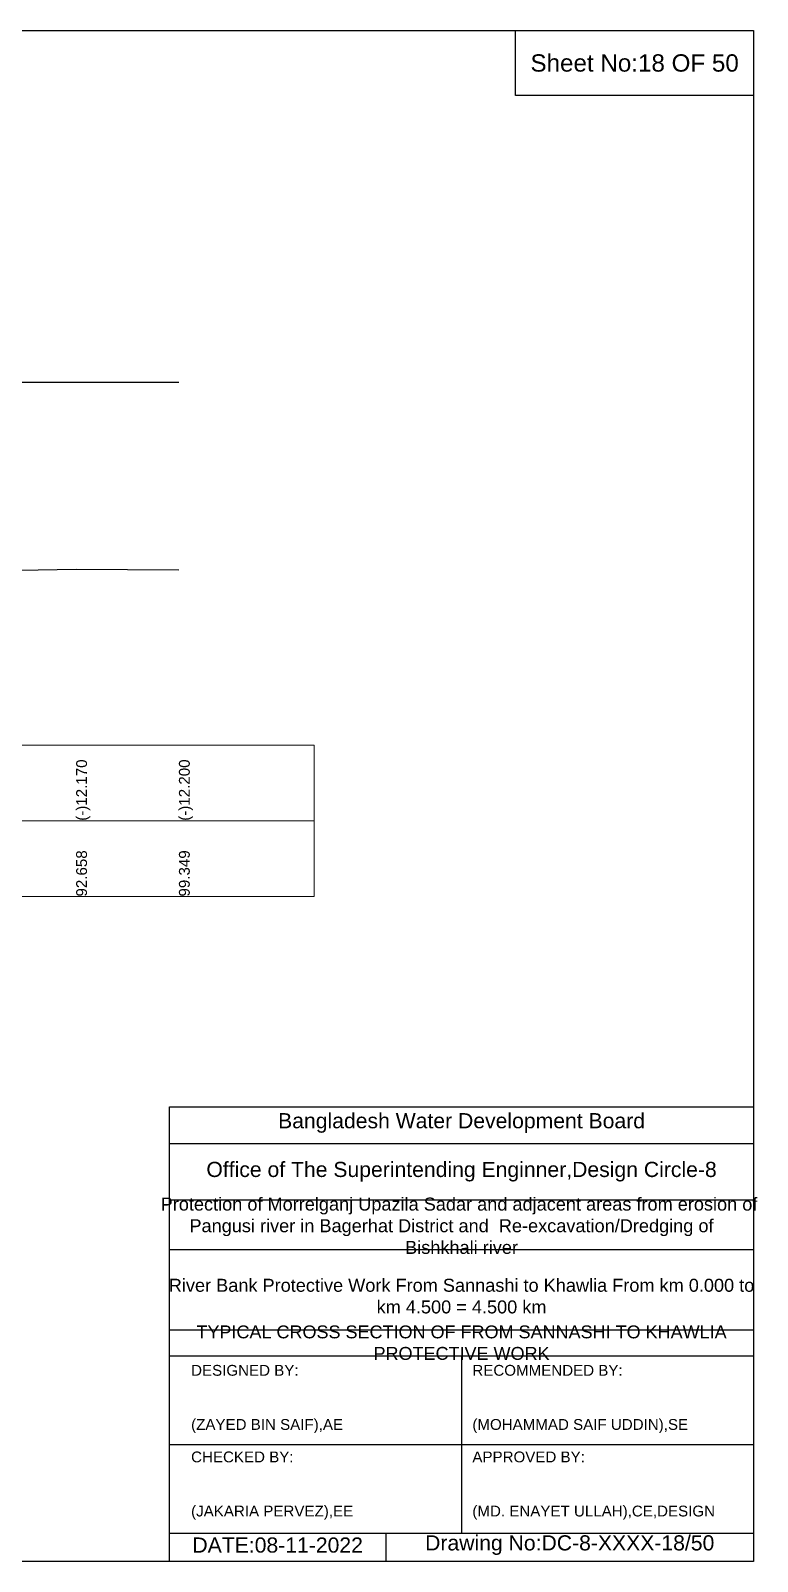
# Model space of a CAD drawing. Header units: inches. Extents: x 89000 to 845017, y -7071 to 0.
# Drawn here: x 361658 to 365017, y -7071 to 0 of the extents above; entities that cross this region are included whole.
import ezdxf

# ---------------------------------------------------------------- set-up
doc = ezdxf.new("R2010")
doc.units = ezdxf.units.IN
doc.header["$LTSCALE"] = 7
doc.header["$MEASUREMENT"] = 0
for name, color, linetype, lineweight in [('Cross section Data Border', 7, 'Continuous', 9), ('Existing_Bed_Level for Xsection', 7, 'Continuous', 25), ('Long Section Labels', 7, 'Continuous', 9)]:
    doc.layers.add(name, color=color, linetype=linetype, lineweight=lineweight)
doc.styles.get("Standard").update_dxf_attribs({"font": 'arial.ttf'})

msp = doc.modelspace()

# ---------------------------------------------------------------- linework, layer by layer
for points in [[(355000, 0), (365000, 0), (365000, -7071), (355000, -7071)], [(363900, 0), (365000, 0), (365000, -300), (363900, -300)]]:
    msp.add_lwpolyline(points, close=True)
for points in [[(362300, -7071), (362300, -4971), (365000, -4971)], [(362300, -5141), (365000, -5141)], [(362300, -5401), (365000, -5401)], [(362300, -5631), (365000, -5631)], [(362300, -6001), (365000, -6001)], [(362300, -6121), (365000, -6121)], [(363650, -6121), (363650, -6941)], [(362300, -6531), (365000, -6531)], [(362300, -6941), (365000, -6941)], [(363300, -6941), (363300, -7071)]]:
    msp.add_lwpolyline(points)
at = {"layer": 'Cross section Data Border'}
msp.add_lwpolyline([(355100, -3300), (362968.22008, -3300), (362968.22008, -4000), (355100, -4000)], close=True, dxfattribs=at)
msp.add_lwpolyline([(355100, -3650), (362968.22008, -3650)], dxfattribs=at)
at = {"layer": 'Existing_Bed_Level for Xsection'}
for points in [[(356000, -1623.86), (362343.76088, -1623.86)], [(361515.78462, -2493.61), (361868.74429, -2487.93), (362343.76088, -2490.06)]]:
    msp.add_lwpolyline(points, dxfattribs=at)

# ---------------------------------------------------------------- texts
at = {"attachment_point": 5}
for s, insert, char_height in [('Sheet No:18 OF 50', (364450, -150), 80), ('Bangladesh Water Development Board', (363650, -5046), 70), ('Office of The Superintending Enginner,Design Circle-8', (363650, -5271), 70)]:
    msp.add_mtext(s, dxfattribs=dict(at, insert=insert, char_height=char_height))
for s, insert, char_height, width, attachment_point in [('Protection of Morrelganj Upazila Sadar and adjacent areas from erosion of  Pangusi river in Bagerhat District and  Re-excavation/Dredging of     Bishkhali river', (363650, -5521), 60, 2800, 5), ('River Bank Protective Work From Sannashi to Khawlia From km 0.000 to km 4.500 = 4.500 km', (363650, -5846), 60, 2700, 5), ('TYPICAL CROSS SECTION OF FROM SANNASHI TO KHAWLIA PROTECTIVE WORK', (363650, -6061), 59.5765532, 2800, 5), ('DESIGNED BY:^J^J^J(ZAYED BIN SAIF),AE', (362400, -6321), 50, 1400, 4), ('RECOMMENDED BY:^J^J^J(MOHAMMAD SAIF UDDIN),SE', (363700, -6321), 50, 1400, 4), ('CHECKED BY:^J^J^J(JAKARIA PERVEZ),EE', (362400, -6721), 50, 1400, 4), ('APPROVED BY:^J^J^J(MD. ENAYET ULLAH),CE,DESIGN', (363700, -6721), 50, 1400, 4), ('DATE:08-11-2022', (362800, -6996), 70, 1400, 5), ('Drawing No:DC-8-XXXX-18/50', (364150, -6996), 70, 2200, 5)]:
    msp.add_mtext(s, dxfattribs=dict(insert=insert, char_height=char_height, width=width, attachment_point=attachment_point))
at = {"layer": 'Long Section Labels', "char_height": 50, "attachment_point": 1, "rotation": 90}
for s, insert in [('(-)12.170', (361868.74429, -3650)), ('(-)12.200', (362343.76088, -3650)), ('92.658', (361868.74429, -4000)), ('99.349', (362343.76088, -4000))]:
    msp.add_mtext(s, dxfattribs=dict(at, insert=insert))

doc.saveas('drawing.dxf')
